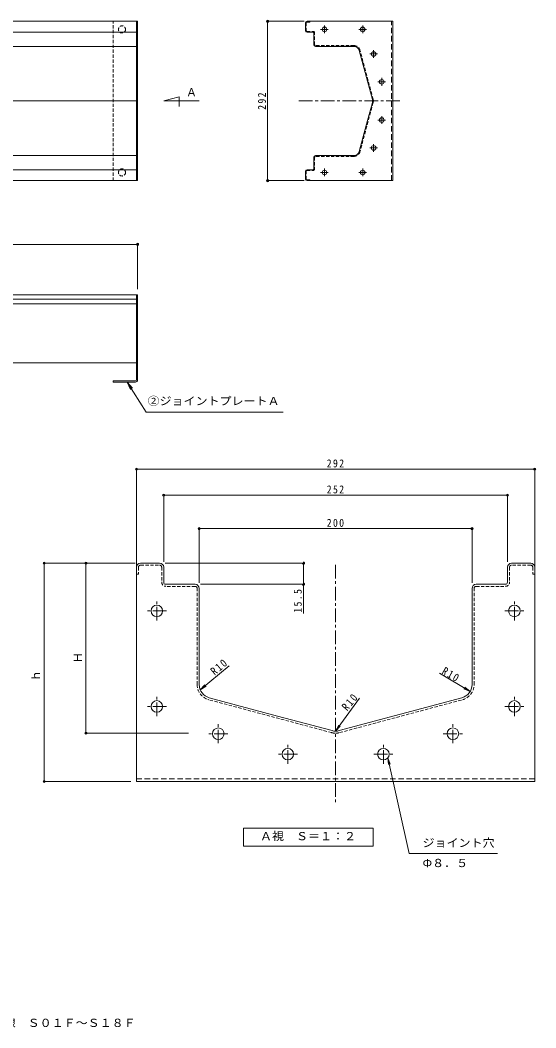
# Model space of a CAD drawing. Units: millimetres, scale not verified, with parts at other scales. Extents: x -1154 to 1236, y -959 to 939.
# Drawn here: x 291 to 1236, y -959 to 887 of the extents above; entities that cross this region are included whole.
import ezdxf
from ezdxf.enums import TextEntityAlignment as Align

# ---------------------------------------------------------------- set-up
doc = ezdxf.new("R2010")
doc.units = ezdxf.units.MM
doc.header["$LTSCALE"] = 5
doc.header["$PDMODE"] = 32
doc.header["$PDSIZE"] = 4
for name, pattern in [('CHAIN1', [8, 5, -1, 1, -1]), ('DASHED1', [1.8, 1.2, -0.6]), ('DASHED2', [3, 2, -1])]:
    doc.linetypes.add(name, pattern=pattern)
for name, color, linetype, lineweight in [('0-0_通り芯', 4, 'Continuous', 9), ('0-1_躯体', 4, 'CHAIN1', 9), ('0-2_仕上', 4, 'DASHED1', 9), ('0-3_建具', 4, 'Continuous', 9), ('0-4_その他', 7, 'Continuous', 9), ('0-F_092', 7, 'Continuous', 9), ('1-0_1-0ﾚｲﾔ', 4, 'DASHED1', 9), ('1-1_1-1ﾚｲﾔ', 4, 'CHAIN1', 9), ('1-4_1-4ﾚｲﾔ', 7, 'Continuous', 9), ('1-F_Hojo', 7, 'Continuous', 9)]:
    doc.layers.add(name, color=color, linetype=linetype, lineweight=lineweight)
doc.layers.add('F-F_F-Fﾚｲﾔ', color=2, linetype='Continuous')
doc.styles.add('ＭＳ ゴシック', font='')
doc.styles.get('ＭＳ ゴシック').set_extended_font_data('MS Gothic')

msp = doc.modelspace()

# ---------------------------------------------------------------- linework, layer by layer
at = {"layer": '0-0_通り芯'}
for p, q in [((504.388, 885.158), (-989.613, 885.158)), ((504.388, 593.158), (504.388, 885.158)), ((813.934, 882.158), (813.934, 868.158)), ((816.935, 885.158), (973.935, 885.158)), ((504.388, 865.158), (-989.613, 865.158)), ((827.935, 865.158), (816.935, 865.158)), ((829.434, 842.158), (829.435, 863.658)), ((504.388, 839.158), (-989.613, 839.158)), ((902.913, 839.158), (832.434, 839.158)), ((936.688, 741.746), (912.573, 831.746)), ((-989.613, 739.158), (504.387, 739.158)), ((936.688, 736.57), (925.97, 696.57)), ((912.572, 646.569), (925.97, 696.57)), ((504.388, 639.159), (-989.613, 639.159)), ((829.435, 614.658), (829.434, 636.158)), ((832.434, 639.158), (902.913, 639.158)), ((504.388, 613.159), (-989.613, 613.159)), ((813.934, 610.158), (813.934, 596.158)), ((827.935, 613.158), (816.935, 613.158)), ((504.388, 593.158), (-989.613, 593.158)), ((816.935, 593.158), (821.934, 593.158)), ((821.934, 593.158), (973.935, 593.158)), ((-989.613, 384.268), (504.388, 384.268)), ((-989.613, 376.268), (504.388, 376.268)), ((504.387, 384.268), (504.387, 259.267)), ((9.387, 367.267), (504.388, 367.267)), ((504.387, 259.267), (9.387, 259.267)), ((546.835, -107.559), (511.835, -107.559)), ((1226.835, -107.559), (1191.836, -107.559)), ((1184.336, -115.059), (1184.335, -142.559)), ((611.835, -146.308), (558.085, -146.309)), ((619.334, -330.003), (619.335, -153.808)), ((1119.335, -153.808), (1119.334, -330.004)), ((762.868, -387.647), (637.864, -354.151)), ((875.806, -414.442), (1100.805, -354.152))]:
    msp.add_line(p, q, dxfattribs=at)
at = {"layer": '0-0_通り芯', "linetype": 'DASHED1'}
for p, q in [((815.435, 882.158), (815.435, 868.158)), ((816.935, 866.658), (827.935, 866.658)), ((830.934, 842.158), (830.934, 863.658)), ((902.913, 840.658), (832.434, 840.658)), ((938.137, 742.134), (914.022, 832.135)), ((938.137, 736.182), (914.022, 646.181)), ((830.934, 636.158), (830.934, 614.658)), ((902.913, 637.658), (832.434, 637.658)), ((815.435, 596.158), (815.435, 610.158)), ((816.935, 611.658), (827.935, 611.658))]:
    msp.add_line(p, q, dxfattribs=at)
at = {"layer": '0-0_通り芯', "color": 7}
for p, q in [((-991.613, 476.318), (506.389, 476.318)), ((506.389, 477.818), (506.389, 394.268))]:
    msp.add_line(p, q, dxfattribs=at)
at = {"layer": '0-0_通り芯', "linetype": 'DASHED1'}
for points in [[(816.935, 883.658), (821.934, 883.658), (821.934, 885.158)], [(816.935, 594.658), (821.934, 594.658), (821.934, 593.158)]]:
    msp.add_lwpolyline(points, dxfattribs=at)
at = {"layer": '0-0_通り芯'}
for centre, radius, start, end in [((816.935, 882.158), 3, 90, 180), ((816.935, 868.158), 3, 180, 270), ((827.935, 863.658), 1.5, 0, 90), ((832.434, 842.158), 3, 180, 270), ((927.029, 739.158), 10, 344.99962, 15.00038), ((832.434, 636.158), 3, 90, 180), ((816.935, 610.158), 3, 90, 180), ((827.935, 614.658), 1.5, 270, 0), ((816.935, 596.158), 3, 180, 270)]:
    msp.add_arc(centre, radius, start, end, dxfattribs=at)
at = {"layer": '0-0_通り芯', "linetype": 'DASHED1'}
for centre, radius, start, end in [((816.935, 882.158), 1.5, 90, 180), ((816.935, 868.158), 1.5, 180, 270), ((827.935, 863.658), 3, 0, 90), ((832.434, 842.158), 1.5, 180, 270), ((902.913, 829.159), 11.5, 15.00021, 90), ((927.029, 739.158), 11.5, 345.00041, 14.99959), ((902.913, 649.157), 11.5, 270, 344.99979), ((832.434, 636.158), 1.5, 90, 180), ((816.935, 610.158), 1.5, 90, 180), ((827.935, 614.658), 3, 270, 0), ((816.935, 596.158), 1.5, 180, 270)]:
    msp.add_arc(centre, radius, start, end, dxfattribs=at)
at = {"layer": '0-0_通り芯', "color": 7}
msp.add_point((506.389, 476.318), dxfattribs=at)
at = {"layer": '0-1_躯体', "linetype": 'DASHED1'}
msp.add_line((506.388, 885.158), (461.388, 885.158), dxfattribs=at)
at = {"layer": '0-1_躯体', "linetype": 'Continuous'}
for p, q in [((504.387, 885.158), (504.387, 593.158)), ((504.387, 885.158), (506.388, 885.158)), ((506.388, 593.158), (506.388, 885.158)), ((973.935, 593.158), (973.935, 885.158)), ((506.388, 865.158), (504.387, 865.158)), ((506.388, 839.158), (504.387, 839.158)), ((506.388, 739.158), (504.387, 739.158)), ((506.388, 639.159), (504.388, 639.159)), ((506.388, 613.159), (504.387, 613.159)), ((504.387, 593.158), (506.388, 593.158)), ((504.388, 384.268), (504.388, 228.267)), ((506.389, 384.268), (504.388, 384.268)), ((506.389, 384.268), (506.389, 228.267)), ((461.388, 226.267), (461.388, 224.268)), ((502.388, 226.267), (461.388, 226.267)), ((502.388, 224.268), (461.388, 224.268))]:
    msp.add_line(p, q, dxfattribs=at)
at = {"layer": '0-1_躯体'}
for p, q in [((855.974, 870.208), (841.901, 870.208)), ((848.937, 863.171), (848.937, 877.245)), ((925.971, 870.208), (911.898, 870.208)), ((918.934, 863.171), (918.934, 877.245)), ((938.935, 818.122), (938.935, 832.195)), ((945.971, 825.159), (931.898, 825.159)), ((953.934, 767.122), (953.934, 781.195)), ((960.971, 774.158), (946.898, 774.158)), ((960.971, 704.159), (946.898, 704.159)), ((953.934, 711.195), (953.934, 697.122)), ((945.971, 653.158), (931.898, 653.158)), ((938.935, 660.195), (938.935, 646.122)), ((848.937, 615.146), (848.937, 601.073)), ((918.934, 615.146), (918.934, 601.073)), ((855.974, 608.109), (841.901, 608.109)), ((925.971, 608.109), (911.898, 608.109))]:
    msp.add_line(p, q, dxfattribs=at)
at = {"layer": '0-1_躯体', "linetype": 'DASHED2'}
msp.add_line((971.935, 593.158), (971.935, 885.158), dxfattribs=at)
at = {"layer": '0-1_躯体', "color": 7}
msp.add_line((802.124, 739.159), (990.336, 739.159), dxfattribs=at)
at = {"layer": '0-1_躯体', "linetype": 'DASHED1'}
msp.add_lwpolyline([(504.387, 593.158), (461.388, 593.158), (461.388, 885.158)], dxfattribs=at)
at = {"layer": '0-1_躯体', "linetype": 'Continuous'}
for centre, radius, start, end in [((902.913, 829.158), 10, 15.00038, 90), ((902.913, 649.158), 10, 269.99899, 344.99962), ((502.388, 228.267), 2, 270, 0), ((502.388, 228.267), 4, 270, 0)]:
    msp.add_arc(centre, radius, start, end, dxfattribs=at)
at = {"layer": '0-2_仕上'}
for centre in [(477.888, 870.158), (477.888, 608.158)]:
    msp.add_circle(centre, 6.5, dxfattribs=at)
at = {"layer": '0-3_建具', "color": 7}
for q in [(496.877, 212.765), (493.571, 210.665)]:
    msp.add_line((487.249, 224.268), q, dxfattribs=at)
at = {"layer": '0-3_建具'}
for centre in [(848.937, 870.208), (918.934, 870.208), (938.935, 825.159), (953.934, 774.158), (953.934, 704.159), (938.935, 653.158), (848.937, 608.109), (918.934, 608.109)]:
    msp.add_circle(centre, 4.25, dxfattribs=at)
at = {"layer": '0-4_その他'}
for p, q in [((743.25, 885.158), (811.934, 885.158)), ((744.75, 885.158), (744.75, 593.158)), ((743.25, 593.158), (811.934, 593.158)), ((333.628, -107.559), (501.835, -107.559)), ((335.128, -107.559), (335.128, -507.559)), ((411.809, -107.559), (411.809, -419.044)), ((410.309, -419.044), (599.925, -419.044)), ((333.628, -507.559), (494.335, -507.559))]:
    msp.add_line(p, q, dxfattribs=at)
for p in [(744.75, 885.158), (744.75, 593.158), (335.128, -107.559), (411.809, -107.559), (411.809, -419.044), (335.128, -507.559)]:
    msp.add_point(p, dxfattribs=at)
at = {"layer": '0-F_092'}
for p, q in [((582.91, 746.787), (554.439, 739.158)), ((619.551, 739.158), (554.439, 739.158)), ((582.91, 746.787), (582.91, 729.107)), ((522.155, 169.323), (487.249, 224.268)), ((773.335, 169.323), (522.155, 169.323))]:
    msp.add_line(p, q, dxfattribs=at)
at = {"layer": '1-0_1-0ﾚｲﾔ', "color": 7, "linetype": 'Continuous'}
for p, q in [((811.977, -107.559), (556.835, -107.559)), ((810.477, -107.559), (810.477, -146.308)), ((811.977, -146.308), (621.835, -146.308)), ((810.477, -146.308), (810.477, -200.055))]:
    msp.add_line(p, q, dxfattribs=at)
at = {"layer": '1-0_1-0ﾚｲﾔ', "linetype": 'Continuous'}
for p, q in [((504.335, -115.059), (504.335, -507.559)), ((554.335, -142.559), (554.335, -115.059)), ((1234.336, -115.059), (1234.336, -507.559)), ((1180.585, -146.308), (1126.835, -146.308)), ((862.867, -414.442), (762.868, -387.647))]:
    msp.add_line(p, q, dxfattribs=at)
at = {"layer": '1-0_1-0ﾚｲﾔ'}
for p, q in [((511.836, -111.309), (546.835, -111.309)), ((550.586, -115.059), (550.586, -142.559)), ((1188.085, -115.059), (1188.085, -142.559)), ((1226.835, -111.309), (1191.836, -111.309)), ((611.835, -150.058), (558.085, -150.058)), ((615.585, -330.003), (615.585, -153.808)), ((1123.086, -330.004), (1123.086, -153.808)), ((1126.835, -150.058), (1180.585, -150.058)), ((861.897, -418.064), (636.892, -357.775)), ((876.776, -418.064), (1101.777, -357.776))]:
    msp.add_line(p, q, dxfattribs=at)
for points in [[(508.085, -115.059), (508.085, -127.558), (504.335, -127.558)], [(1230.585, -115.059), (1230.585, -127.558), (1234.336, -127.558)]]:
    msp.add_lwpolyline(points, dxfattribs=at)
at = {"layer": '1-0_1-0ﾚｲﾔ', "linetype": 'Continuous'}
for centre, radius, start, end in [((511.835, -115.059), 7.5, 90, 180), ((546.835, -115.059), 7.5, 0, 90), ((1191.836, -115.059), 7.5, 90, 180), ((1226.835, -115.059), 7.5, 0, 90), ((558.085, -142.559), 3.75, 180, 270), ((611.835, -153.808), 7.5, 0, 90), ((1126.835, -153.808), 7.5, 90, 180), ((1180.585, -142.559), 3.75, 270, 0), ((869.338, -390.294), 25, 254.99974, 269.99719), ((869.335, -390.294), 25, 270.00281, 285.00026)]:
    msp.add_arc(centre, radius, start, end, dxfattribs=at)
at = {"layer": '1-0_1-0ﾚｲﾔ'}
for centre, radius, start, end in [((511.836, -115.059), 3.75, 90, 180), ((546.835, -115.059), 3.75, 0, 90), ((1191.836, -115.059), 3.75, 90, 180), ((1226.835, -115.059), 3.75, 0, 90), ((558.085, -142.559), 7.5, 180, 270), ((1180.585, -142.559), 7.5, 270, 0), ((611.835, -153.808), 3.75, 0, 90), ((1126.835, -153.808), 3.75, 90, 180), ((644.333, -330.003), 28.75, 180, 255.00009), ((1094.335, -330.004), 28.75, 284.99991, 0), ((869.338, -390.294), 28.75, 255.00009, 269.99791), ((869.335, -390.294), 28.75, 270.00209, 284.99991)]:
    msp.add_arc(centre, radius, start, end, dxfattribs=at)
at = {"layer": '1-0_1-0ﾚｲﾔ', "color": 7}
for p in [(810.477, -107.559), (810.477, -146.308)]:
    msp.add_point(p, dxfattribs=at)
at = {"layer": '1-1_1-1ﾚｲﾔ'}
for p, q in [((869.337, -110.729), (869.337, -547.296)), ((541.712, -212.657), (541.712, -177.475)), ((1196.96, -212.657), (1196.96, -177.475)), ((559.304, -195.066), (524.121, -195.066)), ((1179.369, -195.066), (1214.552, -195.066)), ((541.712, -387.649), (541.712, -352.466)), ((1196.96, -387.649), (1196.96, -352.466)), ((559.304, -370.058), (524.121, -370.058)), ((1179.369, -370.058), (1214.552, -370.058)), ((654.335, -437.65), (654.335, -402.468)), ((1084.336, -437.65), (1084.336, -402.468)), ((671.927, -420.059), (636.744, -420.059)), ((1066.745, -420.059), (1101.927, -420.059)), ((781.837, -475.15), (781.837, -439.967)), ((956.836, -475.15), (956.836, -439.967)), ((799.428, -457.558), (764.246, -457.558)), ((939.245, -457.558), (974.427, -457.558))]:
    msp.add_line(p, q, dxfattribs=at)
at = {"layer": '1-1_1-1ﾚｲﾔ', "linetype": 'DASHED2'}
msp.add_line((504.335, -502.559), (1234.336, -502.559), dxfattribs=at)
at = {"layer": '1-1_1-1ﾚｲﾔ', "linetype": 'Continuous'}
msp.add_line((504.335, -507.559), (1234.336, -507.559), dxfattribs=at)
for centre in [(541.712, -195.066), (1196.96, -195.066), (541.712, -370.058), (1196.96, -370.058), (654.335, -420.059), (1084.336, -420.059), (781.837, -457.558), (956.836, -457.558)]:
    msp.add_circle(centre, 10.625, dxfattribs=at)
for centre, start, end in [((644.334, -330.003), 179.9996, 254.99971), ((1094.334, -330.004), 285.00029, 359.9998)]:
    msp.add_arc(centre, 25, start, end, dxfattribs=at)
at = {"layer": '1-4_1-4ﾚｲﾔ'}
for p, q in [((504.335, 66.18), (504.335, -117.558)), ((504.335, 64.68), (1234.336, 64.68)), ((1234.336, 66.18), (1234.336, -117.558)), ((554.335, 18.545), (554.335, -105.059)), ((1184.336, 18.545), (1184.336, -105.059)), ((554.335, 17.045), (1184.336, 17.045)), ((619.335, -42.726), (619.335, -143.808)), ((619.335, -44.226), (1119.335, -44.226)), ((1119.335, -42.726), (1119.335, -143.808))]:
    msp.add_line(p, q, dxfattribs=at)
for p in [(504.335, 64.68), (1234.336, 64.68), (554.335, 17.045), (1184.336, 17.045), (619.335, -44.226), (1119.335, -44.226)]:
    msp.add_point(p, dxfattribs=at)
at = {"layer": '1-F_Hojo'}
for p, q in [((621.336, -339.805), (629.803, -330.609)), ((1115.973, -342.525), (1106.146, -334.8)), ((913.399, -354.911), (869.337, -415.294)), ((869.337, -415.294), (875.324, -404.321)), ((869.337, -415.294), (877.96, -406.245)), ((965.227, -464.077), (969.515, -475.818)), ((965.227, -464.077), (966.329, -476.528)), ((700.834, -593.285), (938.191, -593.285)), ((700.834, -625.785), (700.834, -593.285)), ((938.191, -625.785), (938.191, -593.285)), ((700.834, -625.785), (938.191, -625.785))]:
    msp.add_line(p, q, dxfattribs=at)
for points in [[(674.362, -295.526), (621.336, -339.805), (631.894, -333.114)], [(1059.947, -309.293), (1115.973, -342.525), (1104.481, -337.607)], [(965.227, -464.077), (1004.284, -639.359), (1165.764, -639.359)]]:
    msp.add_lwpolyline(points, dxfattribs=at)

# ---------------------------------------------------------------- texts
at = {"layer": '0-4_その他', "color": 2, "style": 'ＭＳ ゴシック'}
for s, p in [('Ｈ', (408.809, -290.801)), ('ｈ', (332.128, -323.809))]:
    msp.add_text(s, height=14.66, rotation=90, dxfattribs=at).set_placement(p, align=Align.BOTTOM_LEFT)
at = {"layer": '0-4_その他', "color": 2, "insert": (741.75, 722.908), "char_height": 14.66, "attachment_point": 7, "rotation": 90, "style": 'ＭＳ ゴシック'}
msp.add_mtext('\\T1.27;\\W0.9;292', dxfattribs=at)
at = {"layer": '0-F_092', "style": 'ＭＳ ゴシック'}
msp.add_text('Ａ', height=14.66, dxfattribs=at).set_placement((595.249, 743.16), align=Align.BOTTOM_LEFT)
at = {"layer": '0-F_092', "style": 'ＭＳ ゴシック', "width": 1.1}
msp.add_text('②ジョイントプレートＡ', height=14.66, dxfattribs=at).set_placement((524.646, 177.607), align=Align.BOTTOM_LEFT)
at = {"layer": '1-0_1-0ﾚｲﾔ', "color": 2, "insert": (807.477, -198.477), "char_height": 14.66, "attachment_point": 7, "rotation": 90, "style": 'ＭＳ ゴシック'}
msp.add_mtext('\\T1.28;\\W0.9;15.5', dxfattribs=at)
at = {"layer": '1-4_1-4ﾚｲﾔ', "color": 2, "char_height": 14.66, "attachment_point": 7, "style": 'ＭＳ ゴシック'}
for s, insert in [('\\T1.27;\\W0.9;292', (853.086, 67.68)), ('\\T1.27;\\W0.9;252', (853.086, 20.045)), ('\\T1.27;\\W0.9;200', (853.085, -41.226))]:
    msp.add_mtext(s, dxfattribs=dict(at, insert=insert))
at = {"layer": '1-F_Hojo', "color": 2, "style": 'ＭＳ ゴシック', "width": 1.1}
for s, p in [('Ａ視\u3000Ｓ＝１：２', (730.763, -619.535)), ('ジョイント穴', (1028.667, -631.816)), ('Φ８．５', (1028.667, -668.777))]:
    msp.add_text(s, height=14.66, dxfattribs=at).set_placement(p, align=Align.BOTTOM_LEFT)
at = {"layer": '1-F_Hojo', "color": 2, "char_height": 14.66, "attachment_point": 7, "style": 'ＭＳ ゴシック'}
for insert, rotation in [((647.741, -313.887), 40), ((1062.516, -309.709), 330), ((890.542, -379.33), 50)]:
    msp.add_mtext('\\T1.27;\\W0.9;R10', dxfattribs=dict(at, insert=insert, rotation=rotation))
at = {"layer": 'F-F_F-Fﾚｲﾔ', "style": 'ＭＳ ゴシック', "width": 1.1}
msp.add_text('サニタリートラフ\u3000ＳＴＶ－２００\u3000直線\u3000Ｓ０１Ｆ～Ｓ１８Ｆ', height=14.66, dxfattribs=at).set_placement((-135, -961.639), align=Align.BOTTOM_LEFT)

doc.saveas('drawing.dxf')
